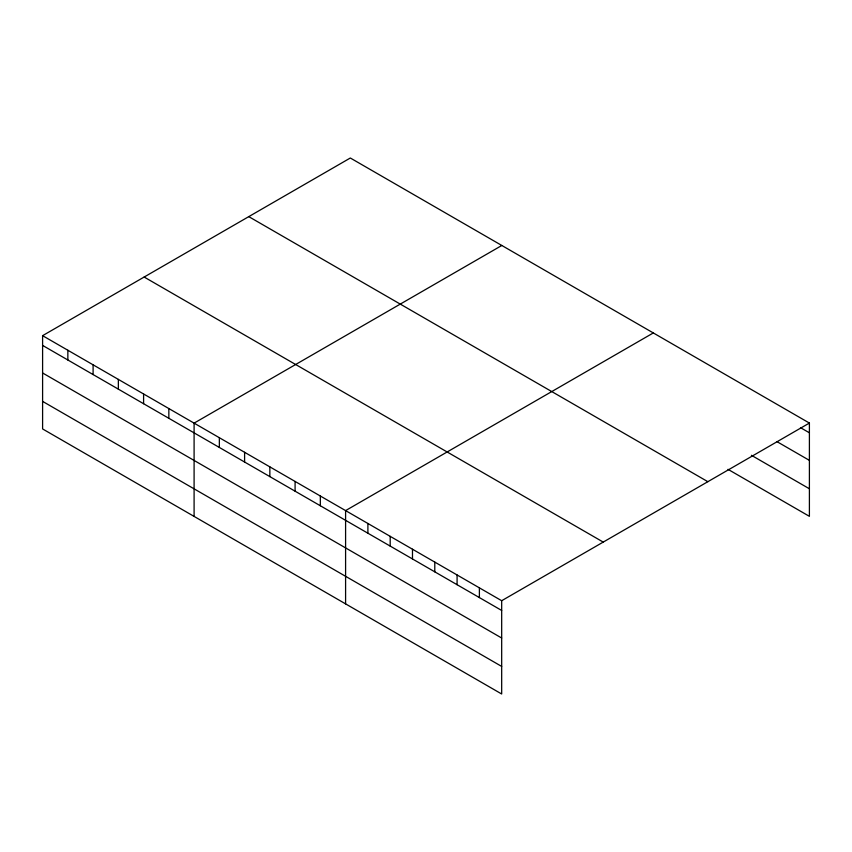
<?xml version="1.0" encoding="UTF-8"?>
<svg xmlns="http://www.w3.org/2000/svg" width="852" height="852" viewBox="0 0 852 852"><rect width="100%" height="100%" fill="white"/><g stroke="black" fill="none" stroke-linecap="round" stroke-linejoin="round"><path stroke-width="1.28" d="M42.6 335.667L501.679 600.713L501.679 693.997L42.6 428.939L42.6 335.667L350.321 158.003L809.4 423.061L809.4 516.333L728.013 469.345M501.817 245.472L194.096 423.135L194.096 516.408M653.314 332.94L345.592 510.604L345.592 603.876M501.679 600.713L809.4 423.061M800.486 427.651L809.4 432.795M777.067 441.698L809.4 460.368M751.421 455.298L809.4 488.771M248.773 216.632L707.852 481.689M144.148 277.038L603.227 542.085M42.6 345.411L501.679 610.458M42.6 372.974L501.679 638.02M42.6 401.377L501.679 666.424M479.388 587.837L479.388 597.582M457.087 574.972L457.087 584.706M434.786 562.096L434.786 571.841M412.485 549.221L412.485 558.965M390.195 536.345L390.195 546.089M367.894 523.469L367.894 533.214M320.341 496.024L320.341 505.768M295.09 481.444L295.09 491.189M269.85 466.864L269.85 476.609M244.599 452.284L244.599 462.029M219.347 437.715L219.347 447.449M168.845 408.555L168.845 418.3M143.594 393.975L143.594 403.72M118.353 379.396L118.353 389.14M93.102 364.826L93.102 374.571M67.851 350.247L67.851 359.991"/></g></svg>
